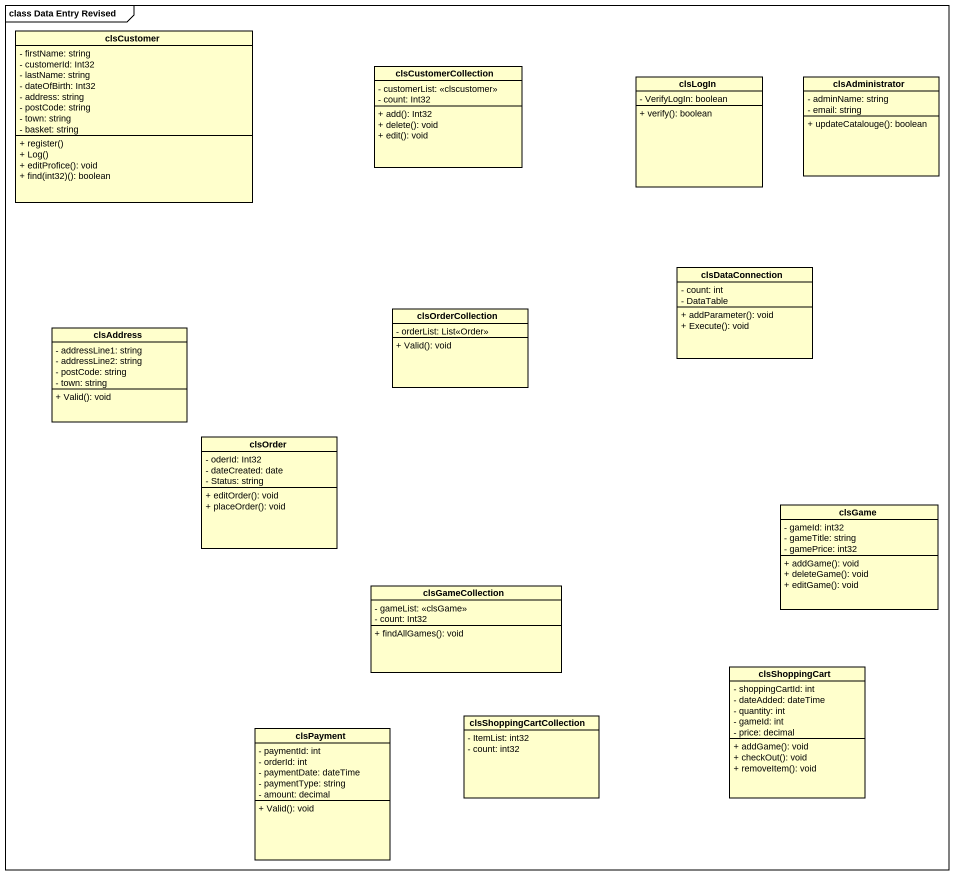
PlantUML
@startuml
mainframe class Data Entry Revised
hide circle
hide empty members
skinparam classAttributeIconSize 0
class clsCustomer {
  - firstName: string
  - customerId: Int32
  - lastName: string
  - dateOfBirth: Int32
  - address: string
  - postCode: string
  - town: string
  - basket: string
  + register()
  + Log()
  + editProfice(): void
  + find(int32)(): boolean
}
class clsCustomerCollection {
  - customerList: <<clscustomer>>
  - count: Int32
  + add(): Int32
  + delete(): void
  + edit(): void
}
class clsLogIn {
  - VerifyLogIn: boolean
  + verify(): boolean
}
class clsAdministrator {
  - adminName: string
  - email: string
  + updateCatalouge(): boolean
}
class clsDataConnection {
  - count: int
  - DataTable
  + addParameter(): void
  + Execute(): void
}
class clsOrderCollection {
  - orderList: List<<Order>>
  + Valid(): void
}
class clsAddress {
  - addressLine1: string
  - addressLine2: string
  - postCode: string
  - town: string
  + Valid(): void
}
class clsOrder {
  - oderId: Int32
  - dateCreated: date
  - Status: string
  + editOrder(): void
  + placeOrder(): void
}
class clsGame {
  - gameId: int32
  - gameTitle: string
  - gamePrice: int32
  + addGame(): void
  + deleteGame(): void
  + editGame(): void
}
class clsGameCollection {
  - gameList: <<clsGame>>
  - count: Int32
  + findAllGames(): void
}
class clsShoppingCart {
  - shoppingCartId: int
  - dateAdded: dateTime
  - quantity: int
  - gameId: int
  - price: decimal
  + addGame(): void
  + checkOut(): void
  + removeItem(): void
}
class clsPayment {
  - paymentId: int
  - orderId: int
  - paymentDate: dateTime
  - paymentType: string
  - amount: decimal
  + Valid(): void
}
class clsShoppingCartCollection {
  - ItemList: int32
  - count: int32
}
@enduml
